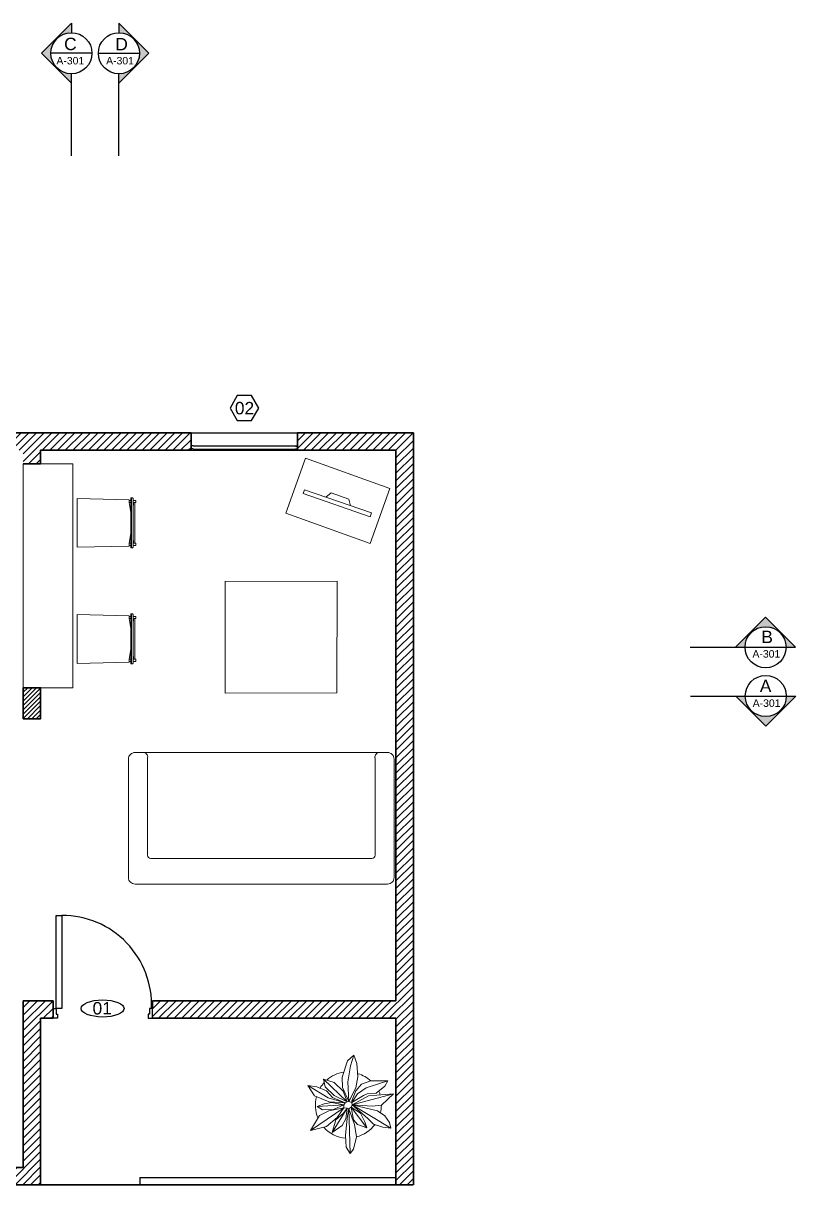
# Model space of a CAD drawing. Header units: metres. Extents: x -2569 to 4336, y -4195 to 694.
# Drawn here: x -1961 to -1339, y -575 to 359 of the extents above; entities that cross this region are included whole.
import ezdxf
from ezdxf.enums import TextEntityAlignment as Align

# ---------------------------------------------------------------- set-up
doc = ezdxf.new("R2010")
doc.units = ezdxf.units.M
doc.header["$LTSCALE"] = 5
doc.header["$MEASUREMENT"] = 0
doc.layers.get('0').update_dxf_attribs({"color": 253})
for name, color, linetype, lineweight in [('A-DOOR-FULL', 181, 'Continuous', 25), ('A-FLOR-PATT', 253, 'Continuous', 18), ('A-FURN', 253, 'Continuous', 18), ('A-FURN-', 253, 'Continuous', 0), ('A-GLAZ-FULL', 4, 'Continuous', 25), ('A-SECT-PATT', 8, 'Continuous', 18), ('A-WALL-FULL', 7, 'Continuous', 35), ('MURI NON SEZIONATI', 170, 'Continuous', 18)]:
    doc.layers.add(name, color=color, linetype=linetype, lineweight=lineweight)
doc.layers.add('quote', color=82, linetype='Continuous')
doc.layers.add('SCALE', color=214, linetype='Continuous')
doc.styles.add('ARIAL', font='arial.ttf')
doc.styles.get("Standard").update_dxf_attribs({"font": 'arial.ttf'})

# ---------------------------------------------------------------- blocks, each defined once
blk = doc.blocks.new('A$C52F513AA')
for p, q in [((-237.8, -74.2), (-237.8, 74)), ((-232.8, 79), (-64.5, 79)), ((103.9, 79), (-64.5, 79)), ((108.9, -74.2), (108.9, 74))]:
    blk.add_line(p, q)
for points in [[(-64.5, -82.4), (-256.9, -82.4, -0.414214), (-266.9, -72.4), (-266.9, 108.1, -0.414214), (-256.9, 118.1), (-64.5, 118.1)], [(-64.5, -82.4), (128, -82.4, 0.414214), (138, -72.4), (138, 108.1, 0.414214), (128, 118.1), (-64.5, 118.1)]]:
    blk.add_lwpolyline(points, format="xyb")
for centre, radius, start, end in [((-232.8, 74), 5, 90, 180), ((103.9, 74), 5, 0, 90), ((-244.7, -75.4), 7.05, 266.9689, 9.14), ((115.8, -75.4), 7.05, 170.86, 273.0311)]:
    blk.add_arc(centre, radius, start, end)

msp = doc.modelspace()

# ---------------------------------------------------------------- hatches: boundary and pattern name
at = {"layer": 'A-FLOR-PATT'}
for points in [[(-1825.76, 19.3), (-1825.76, 16.68), (-1824.09, 16.68), (-1824.09, 16.93), (-1825.51, 16.93), (-1825.51, 19.05), (-1824.09, 19.05), (-1824.09, 19.3)], [(-1824.09, 19.05), (-1824.09, 19.3), (-1825.76, 19.3), (-1825.76, 16.68), (-1824.09, 16.68), (-1824.09, 16.93), (-1825.51, 16.93), (-1825.51, 19.05)], [(-1740.1, 19.25), (-1740.1, 16.62), (-1741.77, 16.62), (-1741.77, 16.87), (-1740.35, 16.87), (-1740.35, 19), (-1741.77, 19), (-1741.77, 19.25)], [(-1740.96, 19), (-1740.96, 19.25), (-1740.1, 19.25), (-1740.1, 16.62), (-1740.96, 16.62), (-1740.96, 16.87), (-1740.35, 16.87), (-1740.35, 19)]]:
    msp.add_hatch(color=256, dxfattribs=at).paths.add_polyline_path(points)
at = {"layer": 'A-SECT-PATT'}
h = msp.add_hatch(dxfattribs=at)
h.set_pattern_fill('ANSI31', color=256, scale=35)
h.paths.add_polyline_path([(-1825.76, 29.66), (-1946.96, 29.66), (-2000.96, 29.66), (-2040.96, 29.66), (-2080.96, 29.66), (-2080.96, 15.66), (-2040.96, 15.66), (-1960.96, 15.66), (-1960.96, 4.66), (-1946.96, 4.66), (-1946.96, 15.66), (-1825.76, 15.66)])
h.paths.add_polyline_path([(-2246.96, -220.34), (-2246.96, -200.34), (-2246.96, -145.34), (-2246.96, -105.34), (-2246.96, -65.34), (-2246.96, -25.34), (-2246.96, 15.66), (-2160.96, 15.66), (-2160.96, 29.66), (-2260.96, 29.66), (-2260.96, 15.66), (-2260.96, -25.34), (-2260.96, -65.34), (-2260.96, -105.34), (-2260.96, -200.34), (-2260.96, -220.34), (-2260.96, -260.34), (-2260.96, -300.34), (-2260.96, -340.34), (-2260.96, -380.34), (-2260.96, -420.34), (-2260.96, -460.34), (-2260.96, -500.34), (-2260.96, -540.34), (-2260.96, -575.34), (-2246.96, -575.34), (-2206.96, -575.34), (-2166.96, -575.34), (-2126.96, -575.34), (-2126.96, -561.34), (-2169.46, -561.34), (-2246.96, -561.34), (-2246.96, -540.34), (-2246.96, -500.34), (-2246.96, -460.34), (-2246.96, -420.34), (-2246.96, -380.34), (-2246.96, -340.34), (-2246.96, -300.34), (-2246.96, -260.34)])
h.paths.add_polyline_path([(-1946.96, -441.3), (-1936.87, -441.3), (-1936.87, -427.3), (-1960.96, -427.3), (-1960.96, -561.34), (-2046.96, -561.34), (-2046.96, -575.34), (-1946.96, -575.34)])
h = msp.add_hatch(dxfattribs=at)
h.set_pattern_fill('ANSI31', color=256, scale=35)
h.paths.add_polyline_path([(-1646.96, 29.66), (-1740.1, 29.66), (-1740.1, 15.66), (-1660.96, 15.66), (-1660.96, -35.34), (-1660.96, -75.34), (-1660.96, -115.34), (-1660.96, -155.34), (-1660.96, -200.34), (-1660.96, -220.34), (-1660.96, -260.34), (-1660.96, -300.34), (-1660.96, -340.34), (-1660.96, -380.34), (-1660.96, -420.34), (-1660.96, -427.3), (-1856.86, -427.3), (-1856.86, -433.59), (-1856.86, -438.09), (-1856.86, -441.29), (-1660.96, -441.29), (-1660.96, -460.34), (-1660.96, -500.34), (-1660.96, -575.34), (-1646.96, -575.34), (-1646.96, -500.34), (-1646.96, -460.34), (-1646.96, -420.34), (-1646.96, -380.34), (-1646.96, -340.34), (-1646.96, -300.34), (-1646.96, -260.34), (-1646.96, -220.34), (-1646.96, -200.34), (-1646.96, -115.34), (-1646.96, -75.34), (-1646.96, -35.34)])
h = msp.add_hatch(dxfattribs=at)
h.set_pattern_fill('ANSI31', color=256, scale=20)
h.paths.add_polyline_path([(-1946.96, -175.34), (-1960.96, -175.34), (-1960.96, -200.34), (-1946.96, -200.34)])
at = {"layer": 'quote'}
h = msp.add_hatch(dxfattribs=at)
h.set_pattern_fill('ANGLE', color=256, scale=0.0275)
h.set_pattern_definition([(360, (-2037.01087, 121.45934), (7e-11, 0.1920875), [0.1397, -0.0523875]), (90, (-2037.01087, 121.45934), (-0.1920875, 7e-11), [0.1397, -0.0523875])])
h.paths.add_polyline_path([(-1922.16, 311.06), (-1922.16, 318.66, -0.414214), (-1938.69, 335.19, -0.414214), (-1922.16, 351.73), (-1922.16, 359.33), (-1946.29, 335.19)])
h = msp.add_hatch(dxfattribs=at)
h.set_pattern_fill('ANGLE', color=256, scale=0.0275)
h.set_pattern_definition([(360, (-1950.53402, 73.18647), (7e-11, 0.1920875), [0.1397, -0.0523875]), (90, (-1950.53402, 73.18647), (-0.1920875, 7e-11), [0.1397, -0.0523875])])
h.paths.add_polyline_path([(-1883.95, 311.06), (-1883.95, 318.66, 0.414214), (-1867.42, 335.19, 0.414214), (-1883.95, 351.73), (-1883.95, 359.33), (-1859.82, 335.19)])
h = msp.add_hatch(dxfattribs=at)
h.set_pattern_fill('ANGLE', color=256, scale=0.0275)
h.set_pattern_definition([(360, (-1499.20799, -311.5696), (7e-11, 0.1920875), [0.1397, -0.0523875]), (90, (-1499.20799, -311.5696), (-0.1920875, 7e-11), [0.1397, -0.0523875])])
h.paths.add_polyline_path([(-1346.99, -142.79), (-1339.37, -142.79), (-1363.51, -118.65), (-1387.64, -142.79), (-1380.02, -142.79, -1)])
h = msp.add_hatch(dxfattribs=at)
h.set_pattern_fill('ANGLE', color=256, scale=0.0275)
h.set_pattern_definition([(360, (-1499.00677, -399.10255), (7e-11, 0.1920875), [0.1397, -0.0523875]), (90, (-1499.00677, -399.10255), (-0.1920875, 7e-11), [0.1397, -0.0523875])])
h.paths.add_polyline_path([(-1346.79, -182.05), (-1339.17, -182.05), (-1363.31, -206.18), (-1387.44, -182.05), (-1379.82, -182.05, 1)])

# ---------------------------------------------------------------- linework, layer by layer
for p, q in [((-1946.96, 15.66), (-1825.76, 15.66)), ((-1740.1, 15.66), (-1660.96, 15.66)), ((-1960.96, 4.66), (-1960.96, 4.66))]:
    msp.add_line(p, q)
at = {"layer": 'A-DOOR-FULL'}
msp.add_lwpolyline([(-1934.36, -433.6), (-1934.36, -358.6), (-1929.86, -358.6), (-1929.86, -433.6)], close=True, dxfattribs=at)
for points in [[(-1936.87, -438.09), (-1936.87, -438.09), (-1936.87, -433.59), (-1934.37, -433.59), (-1934.37, -438.09)], [(-1934.37, -438.09), (-1933.37, -438.09), (-1933.37, -441.29), (-1936.87, -441.29), (-1936.87, -438.09)], [(-1859.36, -438.09), (-1860.36, -438.09), (-1860.36, -441.29), (-1856.86, -441.29), (-1856.86, -438.09)], [(-1856.86, -438.09), (-1856.86, -438.09), (-1856.86, -433.59), (-1859.36, -433.59), (-1859.36, -438.09)]]:
    msp.add_lwpolyline(points, dxfattribs=at)
at = {"layer": 'A-DOOR-FULL', "color": 4}
msp.add_arc((-1929.56, -430.49), 71.9, 357.53024, 90.23846, dxfattribs=at)
at = {"layer": 'A-FURN', "lineweight": 5, "ltscale": 0.4}
msp.add_line((-1697.66, -28.89), (-1698.8, -23.6), dxfattribs=at)
at = {"layer": 'A-FURN-'}
for p, q in [((-1960.96, 4.66), (-1960.96, -175.34)), ((-1960.96, 4.66), (-1920.96, 4.66)), ((-1920.96, 4.66), (-1920.96, -175.34)), ((-1917.67, -23.13), (-1917.67, -62.4)), ((-1917.67, -23.13), (-1875.63, -24.15)), ((-1875.63, -24.15), (-1875.64, -24.66)), ((-1875.64, -24.66), (-1875.64, -26.36)), ((-1875.64, -26.36), (-1874.27, -34.35)), ((-1875.63, -24.66), (-1874.27, -24.66)), ((-1875.63, -26.36), (-1874.27, -26.36)), ((-1874.27, -23.2), (-1874.27, -62.31)), ((-1873.99, -22.62), (-1872.81, -22.62)), ((-1873.76, -23.22), (-1873.76, -62.3)), ((-1872.57, -23.22), (-1872.57, -62.32)), ((-1872.56, -24.66), (-1870.35, -24.66)), ((-1870.35, -26.36), (-1872.56, -26.36)), ((-1872.23, -26.36), (-1872.56, -31.04)), ((-1871.21, -26.36), (-1871.21, -59.17)), ((-1870.35, -24.66), (-1870.35, -26.36)), ((-1875.63, -59.17), (-1874.27, -51.18)), ((-1872.56, -54.49), (-1872.23, -59.17)), ((-1917.67, -62.4), (-1875.63, -61.37)), ((-1875.63, -61.37), (-1875.63, -59.17)), ((-1874.27, -59.17), (-1875.63, -59.17)), ((-1874.27, -60.87), (-1875.63, -60.87)), ((-1873.99, -62.9), (-1872.81, -62.92)), ((-1870.35, -60.87), (-1872.57, -60.87)), ((-1872.56, -59.17), (-1870.35, -59.17)), ((-1870.35, -59.17), (-1870.35, -60.87)), ((-1917.67, -116.49), (-1917.67, -155.76)), ((-1917.67, -116.49), (-1875.63, -117.51)), ((-1875.63, -117.51), (-1875.64, -118.02)), ((-1875.64, -118.02), (-1875.64, -119.71)), ((-1875.64, -119.71), (-1874.27, -127.71)), ((-1875.63, -118.02), (-1874.27, -118.02)), ((-1875.63, -119.71), (-1874.27, -119.71)), ((-1874.27, -116.56), (-1874.27, -155.67)), ((-1873.99, -115.98), (-1872.81, -115.98)), ((-1873.76, -116.58), (-1873.76, -155.66)), ((-1872.57, -116.58), (-1872.57, -155.68)), ((-1872.56, -118.02), (-1870.35, -118.02)), ((-1870.35, -119.71), (-1872.56, -119.71)), ((-1872.23, -119.71), (-1872.56, -124.4)), ((-1871.21, -119.71), (-1871.21, -152.53)), ((-1870.35, -118.02), (-1870.35, -119.71)), ((-1875.63, -152.53), (-1874.27, -144.54)), ((-1872.56, -147.84), (-1872.23, -152.53)), ((-1917.67, -155.76), (-1875.63, -154.73)), ((-1875.63, -154.73), (-1875.63, -152.53)), ((-1874.27, -152.53), (-1875.63, -152.53)), ((-1874.27, -154.23), (-1875.63, -154.23)), ((-1873.99, -156.26), (-1872.81, -156.28)), ((-1870.35, -154.23), (-1872.57, -154.23)), ((-1872.56, -152.53), (-1870.35, -152.53)), ((-1870.35, -152.53), (-1870.35, -154.23)), ((-1920.96, -175.34), (-1960.96, -175.34)), ((-1704.24, -488.73), (-1699.96, -475.48)), ((-1699.96, -475.48), (-1694.87, -470.93)), ((-1697.42, -479.5), (-1694.87, -470.93)), ((-1694.87, -470.93), (-1692.33, -477.76)), ((-1699.83, -492.48), (-1697.42, -479.5)), ((-1692.33, -477.76), (-1691.53, -488.46)), ((-1691.53, -485.97), (-1691.93, -485.84)), ((-1717.89, -496.49), (-1719.23, -490.34)), ((-1719.23, -490.34), (-1710.67, -493.01)), ((-1700.36, -508.67), (-1719.23, -490.34)), ((-1710.67, -493.01), (-1703.44, -499.97)), ((-1703.98, -497.03), (-1704.24, -488.73)), ((-1698.89, -508.27), (-1699.83, -492.48)), ((-1691.53, -488.46), (-1693.27, -497.3)), ((-1693.27, -499.84), (-1688.58, -494.49)), ((-1688.58, -494.49), (-1681.22, -491.81)), ((-1684.97, -497.43), (-1667.44, -491.68)), ((-1681.22, -491.81), (-1667.44, -491.68)), ((-1667.44, -491.68), (-1669.98, -496.09)), ((-1726.59, -503.85), (-1731.81, -495.56)), ((-1731.81, -495.56), (-1724.72, -496.49)), ((-1715.49, -505.46), (-1731.28, -495.82)), ((-1714.68, -508.67), (-1726.59, -503.85)), ((-1724.72, -496.49), (-1716.82, -499.84)), ((-1722.05, -497.5), (-1722.19, -497.64)), ((-1710.8, -503.59), (-1717.89, -496.49)), ((-1716.82, -499.84), (-1712.14, -505.19)), ((-1700.36, -508.67), (-1710.8, -503.59)), ((-1698.89, -508.27), (-1703.98, -497.03)), ((-1703.44, -499.97), (-1700.36, -508.67)), ((-1693.27, -497.3), (-1698.89, -508.27)), ((-1696.48, -507.74), (-1693.27, -499.84)), ((-1696.35, -509.21), (-1691.93, -502.25)), ((-1696.08, -510.95), (-1662.89, -502.25)), ((-1696.08, -510.95), (-1683.1, -503.85)), ((-1691.93, -502.25), (-1684.97, -497.43)), ((-1687.11, -503.45), (-1691.13, -506)), ((-1684.03, -502.11), (-1687.11, -503.45)), ((-1676.94, -501.58), (-1684.03, -502.11)), ((-1683.1, -503.85), (-1662.89, -502.25)), ((-1669.98, -496.09), (-1676.94, -501.58)), ((-1674.59, -500.44), (-1674.85, -500.04)), ((-1662.89, -502.25), (-1672.66, -511.22)), ((-1702.9, -513.49), (-1729.81, -531.69)), ((-1724.45, -512.42), (-1718.83, -510.14)), ((-1702.9, -511.08), (-1724.45, -512.42)), ((-1720.17, -515.1), (-1724.45, -512.42)), ((-1718.83, -510.14), (-1712.67, -509.21)), ((-1701.83, -509.48), (-1715.49, -505.46)), ((-1714.95, -515.77), (-1702.9, -513.49)), ((-1701.83, -509.48), (-1714.68, -508.67)), ((-1712.67, -509.21), (-1702.9, -511.08)), ((-1700.23, -513.62), (-1712.27, -533.3)), ((-1712.14, -505.19), (-1701.83, -509.48)), ((-1702.9, -511.08), (-1711.34, -514.7)), ((-1702.9, -513.49), (-1708.39, -521.12)), ((-1703.31, -517.77), (-1700.23, -513.62)), ((-1700.23, -513.62), (-1701.3, -522.19)), ((-1700.23, -521.65), (-1698.89, -514.03)), ((-1698.89, -514.03), (-1697.82, -550.16)), ((-1696.88, -512.96), (-1689.39, -517.64)), ((-1695.14, -522.99), (-1696.88, -512.96)), ((-1696.88, -512.96), (-1684.44, -529.42)), ((-1696.35, -509.21), (-1696.48, -507.74)), ((-1691.13, -506), (-1696.35, -509.21)), ((-1680.15, -512.15), (-1696.08, -510.95)), ((-1696.08, -510.95), (-1675.74, -515.77)), ((-1683.63, -521.92), (-1696.08, -510.95)), ((-1696.08, -510.95), (-1665.03, -529.68)), ((-1672.66, -511.22), (-1680.15, -512.15)), ((-1672.73, -511.46), (-1672.73, -511.2)), ((-1729.81, -531.69), (-1722.58, -519.51)), ((-1722.58, -519.51), (-1714.95, -515.77)), ((-1711.34, -514.7), (-1720.17, -515.1)), ((-1708.39, -521.12), (-1716.96, -528.48)), ((-1712.27, -533.3), (-1709.33, -523.13)), ((-1709.33, -523.13), (-1703.31, -517.77)), ((-1701.3, -522.19), (-1704.24, -527.68)), ((-1701.57, -535.31), (-1700.23, -521.65)), ((-1698.89, -514.16), (-1694.21, -526.74)), ((-1691.93, -526.87), (-1695.14, -522.99)), ((-1689.39, -517.64), (-1685.91, -524.6)), ((-1679.08, -526.47), (-1683.63, -521.92)), ((-1675.74, -515.77), (-1669.98, -519.78)), ((-1669.98, -519.78), (-1666.23, -525.13)), ((-1716.96, -528.48), (-1729.81, -531.69)), ((-1704.24, -527.68), (-1712.27, -533.3)), ((-1694.21, -526.74), (-1692.73, -536.78)), ((-1684.44, -529.42), (-1691.93, -526.87)), ((-1685.91, -524.6), (-1684.44, -529.42)), ((-1671.59, -529.02), (-1679.08, -526.47)), ((-1665.03, -529.68), (-1671.59, -529.02)), ((-1666.23, -525.13), (-1665.03, -529.68)), ((-1701.16, -545.08), (-1701.57, -535.31)), ((-1701.57, -537.93), (-1701.43, -537.93)), ((-1692.73, -536.78), (-1695.01, -546.82)), ((-1697.82, -550.16), (-1701.16, -545.08)), ((-1695.01, -546.82), (-1697.82, -550.16))]:
    msp.add_line(p, q, dxfattribs=at)
at = {"layer": 'A-FURN-', "lineweight": 5, "ltscale": 0.4}
msp.add_line((-1717.38, -22.09), (-1713.21, -18.63), dxfattribs=at)
at = {"layer": 'A-FURN-', "ltscale": 0.8}
msp.add_lwpolyline([(-1733.71, 9.3), (-1665.93, -15.09), (-1681.84, -59.31), (-1749.62, -34.91)], close=True, dxfattribs=at)
at = {"layer": 'A-FURN-', "lineweight": 5, "ltscale": 0.4}
msp.add_lwpolyline([(-1681.69, -37.86), (-1735.69, -19.03), (-1734.67, -16.04), (-1680.63, -34.76)], close=True, dxfattribs=at)
msp.add_lwpolyline([(-1713.21, -18.63), (-1698.8, -23.6)], dxfattribs=at)
at = {"layer": 'A-FURN-'}
for points in [[(-1798.33, -89.69), (-1798.33, -179.69), (-1708.43, -179.59), (-1708.33, -89.69), (-1798.23, -89.79)], [(-1700.36, -508.67), (-1698.89, -508.27), (-1696.35, -509.21), (-1696.08, -510.95), (-1696.88, -512.96), (-1698.89, -514.17), (-1700.23, -513.62), (-1702.9, -513.49), (-1702.9, -511.08), (-1701.83, -509.48), (-1700.36, -508.67)]]:
    msp.add_lwpolyline(points, dxfattribs=at)
for centre, radius, start, end in [((-1875.12, -23.31), 1.36, 260.58002, 260.64142), ((-1875.12, -23.31), 1.36, 279.35858, 279.39456), ((-1873.52, -23.17), 0.749, 134.62501, 182.29964), ((-1875.12, -23.31), 1.36, 308.63068, 308.63711), ((-1873.99, -22.7), 0.0827, 42.68661, 133.44691), ((-1875.12, -23.31), 1.36, 3.85932, 29.15753), ((-1872.81, -22.7), 0.0865, 23.17592, 89.72186), ((-1874.04, -23.35), 1.48, 5.28278, 27.55876), ((-1873.52, -62.34), 0.749, 177.70036, 225.37499), ((-1873.99, -62.81), 0.0827, 226.55309, 317.31339), ((-1875.12, -62.21), 1.36, 330.84247, 356.06442), ((-1872.81, -62.83), 0.0865, 270.27814, 336.82408), ((-1874.04, -62.18), 1.48, 332.44124, 354.71722), ((-1875.12, -116.67), 1.36, 260.58002, 260.64142), ((-1875.12, -116.67), 1.36, 279.35858, 279.39456), ((-1873.52, -116.53), 0.749, 134.62501, 182.29964), ((-1875.12, -116.67), 1.36, 308.63068, 308.63711), ((-1873.99, -116.06), 0.0827, 42.68661, 133.44691), ((-1875.12, -116.67), 1.36, 3.85932, 29.15753), ((-1872.81, -116.06), 0.0865, 23.17592, 89.72186), ((-1874.04, -116.71), 1.48, 5.28278, 27.55876), ((-1873.52, -155.7), 0.749, 177.70036, 225.37499), ((-1873.99, -156.17), 0.0827, 226.55309, 317.31339), ((-1875.12, -155.56), 1.36, 330.84247, 356.06442), ((-1872.81, -156.19), 0.0865, 270.27814, 336.82408), ((-1874.04, -155.54), 1.48, 332.44124, 354.71722), ((-1699.02, -511.22), 26.78, 98.3326, 131.3326), ((-1699.02, -511.22), 26.33, 47.4717, 73.4717), ((-1699.02, -511.22), 26.8, 137.2259, 149.2259), ((-1699.02, -511.22), 26.81, 165.5476, 202.5476), ((-1699.02, -511.22), 26.71, 17.7994, 23.7994), ((-1699.02, -511.22), 26.29, 346.4589, 359.4589), ((-1699.02, -511.22), 26.83, 221.5623, 264.5623), ((-1699.02, -511.22), 26.32, 283.8243, 323.8243)]:
    msp.add_arc(centre, radius, start, end, dxfattribs=at)
at = {"layer": 'A-GLAZ-FULL'}
for p, q in [((-1824.09, 19.3), (-1825.76, 19.3)), ((-1825.51, 16.93), (-1825.51, 19.05)), ((-1824.09, 19.3), (-1740.1, 19.25)), ((-1824.09, 19.05), (-1824.09, 19.3)), ((-1741.77, 19), (-1741.77, 19.25)), ((-1741.77, 19), (-1740.35, 19)), ((-1740.35, 19), (-1740.35, 16.87)), ((-1740.1, 19.25), (-1740.1, 16.62)), ((-1824.09, 16.93), (-1825.51, 16.93)), ((-1824.09, 16.68), (-1824.09, 16.93)), ((-1824.09, 16.68), (-1740.1, 16.62)), ((-1741.77, 16.87), (-1740.35, 16.87)), ((-1741.77, 16.62), (-1741.77, 16.87))]:
    msp.add_line(p, q, dxfattribs=at)
at = {"layer": 'A-WALL-FULL'}
for p, q in [((-1946.96, 29.66), (-2000.96, 29.66)), ((-1825.76, 29.66), (-1946.96, 29.66)), ((-1825.76, 29.66), (-1825.76, 15.66)), ((-1646.96, 29.66), (-1740.1, 29.66)), ((-1740.1, 15.66), (-1740.1, 29.66)), ((-1646.96, 29.66), (-1646.96, -35.34)), ((-1946.96, 15.66), (-1825.76, 15.66)), ((-1946.96, 15.66), (-1946.96, 4.66)), ((-1740.1, 15.66), (-1660.96, 15.66)), ((-1660.96, -35.34), (-1660.96, 15.66)), ((-1960.96, 4.66), (-1946.96, 4.66)), ((-1660.96, -75.34), (-1660.96, -35.34)), ((-1646.96, -35.34), (-1646.96, -75.34)), ((-1660.96, -115.34), (-1660.96, -75.34)), ((-1646.96, -75.34), (-1646.96, -115.34)), ((-1660.96, -155.34), (-1660.96, -115.34)), ((-1646.96, -115.34), (-1646.96, -200.34)), ((-1660.96, -200.34), (-1660.96, -155.34)), ((-1960.96, -175.34), (-1946.96, -175.34)), ((-1660.96, -220.34), (-1660.96, -200.34)), ((-1646.96, -200.34), (-1646.96, -220.34)), ((-1660.96, -260.34), (-1660.96, -220.34)), ((-1646.96, -220.34), (-1646.96, -260.34)), ((-1660.96, -300.34), (-1660.96, -260.34)), ((-1646.96, -260.34), (-1646.96, -300.34)), ((-1660.96, -340.34), (-1660.96, -300.34)), ((-1646.96, -300.34), (-1646.96, -340.34)), ((-1660.96, -380.34), (-1660.96, -340.34)), ((-1646.96, -340.34), (-1646.96, -380.34)), ((-1660.96, -420.34), (-1660.96, -380.34)), ((-1646.96, -380.34), (-1646.96, -420.34)), ((-1660.96, -427.3), (-1660.96, -420.34)), ((-1646.96, -420.34), (-1646.96, -460.34)), ((-1960.96, -561.34), (-1960.96, -427.3)), ((-1960.96, -427.3), (-1936.87, -427.3)), ((-1936.87, -441.3), (-1936.87, -427.3)), ((-1936.87, -427.3), (-1936.87, -441.3)), ((-1856.86, -427.3), (-1660.96, -427.3)), ((-1856.86, -433.59), (-1856.86, -427.3)), ((-1936.87, -441.3), (-1946.96, -441.3)), ((-1856.86, -441.29), (-1660.96, -441.29)), ((-1660.96, -460.34), (-1660.96, -441.29)), ((-1660.96, -500.34), (-1660.96, -460.34)), ((-1646.96, -460.34), (-1646.96, -500.34)), ((-1660.96, -575.34), (-1660.96, -500.34)), ((-1646.96, -500.34), (-1646.96, -575.34)), ((-1946.96, -575.34), (-1647.05, -575.34))]:
    msp.add_line(p, q, dxfattribs=at)
msp.add_lwpolyline([(-1960.96, -175.34), (-1946.96, -175.34), (-1946.96, -200.34), (-1960.96, -200.34)], close=True, dxfattribs=at)
msp.add_lwpolyline([(-1946.96, -441.3), (-1946.96, -575.34), (-2046.96, -575.34), (-2046.96, -561.34), (-1960.96, -561.34)], dxfattribs=at)
at = {"layer": 'MURI NON SEZIONATI', "lineweight": 30}
for p, q in [((-1825.76, 29.66), (-1740.1, 29.66)), ((-1825.76, 15.66), (-1740.1, 15.66))]:
    msp.add_line(p, q, dxfattribs=at)
at = {"layer": 'quote'}
for p, q in [((-1946.29, 335.19), (-1922.16, 359.33)), ((-1922.16, 359.33), (-1922.16, 351.71)), ((-1859.82, 335.19), (-1883.95, 359.33)), ((-1883.95, 359.33), (-1883.95, 351.71)), ((-1922.16, 311.06), (-1946.29, 335.19)), ((-1905.66, 335.19), (-1938.67, 335.19)), ((-1900.45, 335.19), (-1867.44, 335.19)), ((-1883.95, 311.06), (-1859.82, 335.19)), ((-1922.16, 252.66), (-1922.16, 318.66)), ((-1883.95, 252.66), (-1883.95, 318.66)), ((-1363.51, -118.65), (-1387.64, -142.79)), ((-1339.37, -142.79), (-1363.51, -118.65)), ((-1424.05, -142.79), (-1339.37, -142.79)), ((-1423.85, -182.05), (-1339.17, -182.05)), ((-1363.31, -206.18), (-1387.44, -182.05)), ((-1339.17, -182.05), (-1363.31, -206.18))]:
    msp.add_line(p, q, dxfattribs=at)
msp.add_lwpolyline([(-1771.38, 49.66), (-1777.15, 59.66), (-1788.7, 59.66), (-1794.47, 49.66), (-1788.7, 39.66), (-1777.15, 39.66)], close=True, dxfattribs=at)
for centre, radius in [((-1922.16, 335.19), 16.53), ((-1883.95, 335.19), 16.53), ((-1363.51, -142.79), 16.52), ((-1363.31, -182.05), 16.52)]:
    msp.add_circle(centre, radius, dxfattribs=at)
msp.add_ellipse((-1897.13, -433.49), major_axis=(-17.32, 0.04), ratio=0.395468, dxfattribs=at)
at = {"layer": 'SCALE'}
for p, q in [((-1867.06, -569.55), (-1661.01, -569.55)), ((-1867.05, -569.55), (-1867.05, -575.29))]:
    msp.add_line(p, q, dxfattribs=at)

# ---------------------------------------------------------------- block references
at = {"layer": 'A-FURN-', "xscale": 0.5279999999999998, "yscale": 0.5279999999999998, "zscale": 0.5279999999999998, "rotation": 180}
msp.add_blockref('A$C52F513AA', (-1803.37, -271.01), dxfattribs=at)

# ---------------------------------------------------------------- texts
at = {"layer": 'quote', "rotation": 360}
for s, width, insert, char_height, attachment_point in [('C', 316.7405, (-1917.96, 337.51), 10, 9), ('D', 316.7405, (-1886.85, 337.51), 10, 7), ('A-301', 732.5526, (-1911.87, 326.11), 6, 9), ('A-301', 732.5526, (-1894.22, 326.11), 6, 7), ('B', 187.4593, (-1366.88, -129.49), 10, 1), ('A-301', 295.553, (-1374.03, -145.13), 6, 1), ('A', 187.4593, (-1368.1, -178.91), 10, 7), ('A-301', 295.553, (-1373.83, -190.86), 6, 7)]:
    msp.add_mtext_dynamic_manual_height_columns(s, width=width, gutter_width=12.5, heights=[0], dxfattribs=dict(at, insert=insert, char_height=char_height, attachment_point=attachment_point))
at = {"layer": 'quote', "style": 'ARIAL'}
for tag, p in [('02', (-1782.86, 49.61)), ('01', (-1897.39, -433.29))]:
    msp.add_attdef(tag, text='', height=10, dxfattribs=at).set_placement(p, align=Align.MIDDLE_CENTER)

doc.saveas('drawing.dxf')
